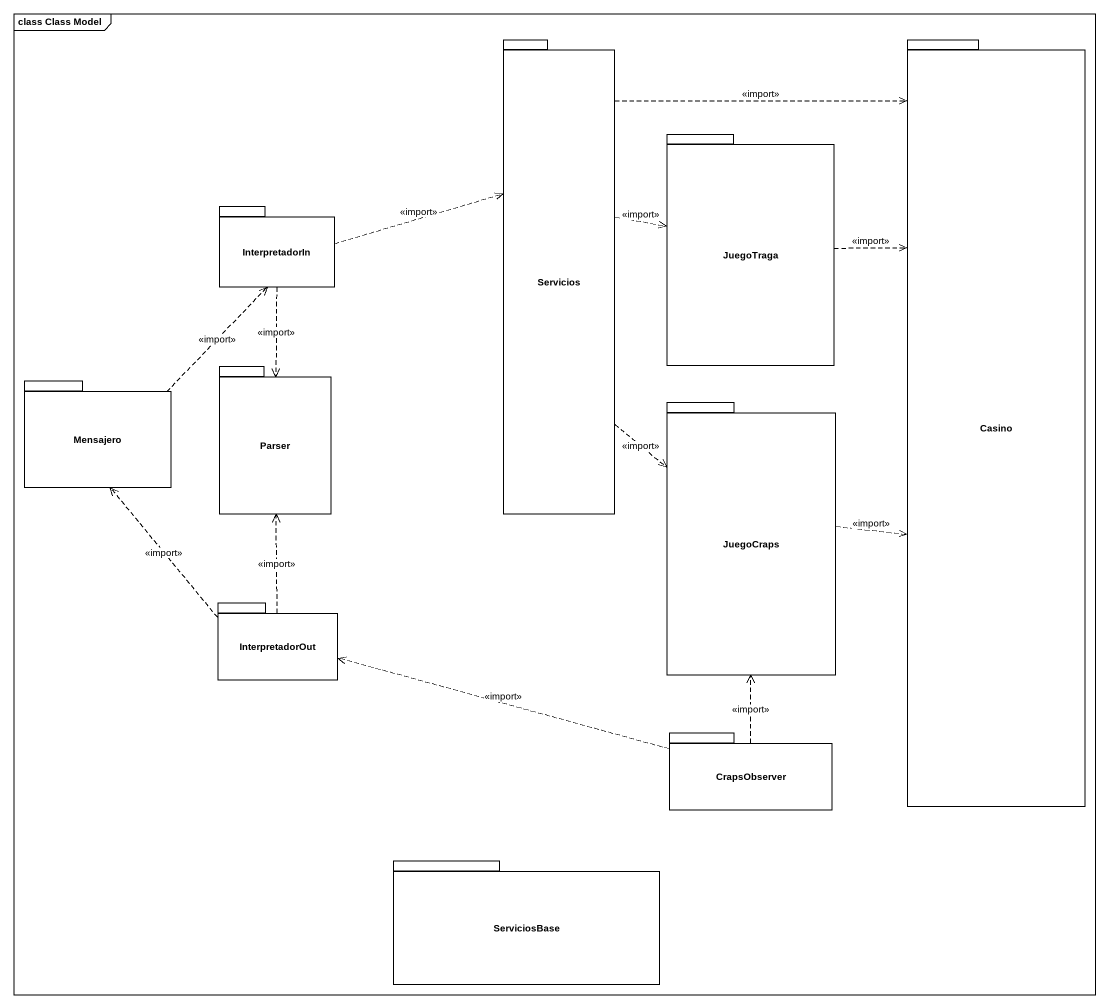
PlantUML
@startuml
mainframe class Class Model
package Servicios {
}
package Casino {
}
package JuegoTraga {
}
package InterpretadorIn {
}
package Mensajero {
}
package Parser {
}
package JuegoCraps {
}
package InterpretadorOut {
}
package CrapsObserver {
}
package ServiciosBase {
}
Servicios .right.> Casino : <<import>>
Servicios .right.> JuegoTraga : <<import>>
Servicios ..> JuegoCraps : <<import>>
JuegoTraga ..> Casino : <<import>>
InterpretadorIn .right.> Servicios : <<import>>
InterpretadorIn ..> Parser : <<import>>
Mensajero .up.> InterpretadorIn : <<import>>
JuegoCraps .right.> Casino : <<import>>
InterpretadorOut .up.> Mensajero : <<import>>
InterpretadorOut .up.> Parser : <<import>>
CrapsObserver .up.> JuegoCraps : <<import>>
CrapsObserver .left.> InterpretadorOut : <<import>>
@enduml
